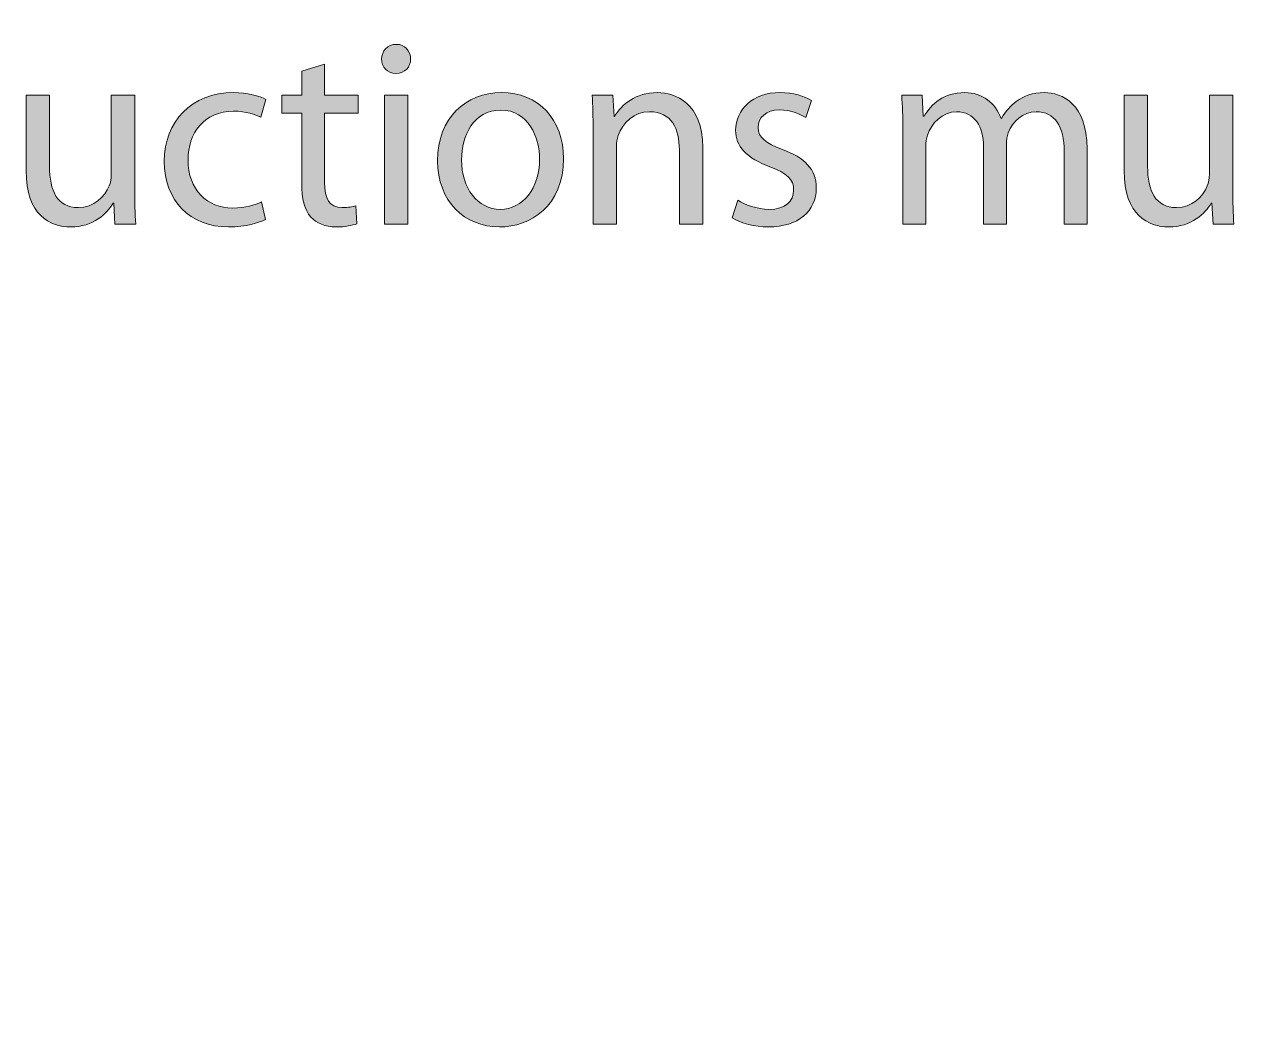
# Model space of a CAD drawing. Header units: inches. Extents: x 51 to 229, y 44 to 173.
# Drawn here: x 70.24 to 89.88, y 108.24 to 124.07 of the extents above; entities that cross this region are included whole.
import ezdxf

# ---------------------------------------------------------------- set-up
doc = ezdxf.new("R2010")
doc.units = ezdxf.units.IN
doc.header["$MEASUREMENT"] = 0
doc.layers.add('Artwork', color=7, linetype='Continuous')

# ---------------------------------------------------------------- blocks, each defined once
blk = doc.blocks.new('block 7')
at = {"layer": 'Artwork', "true_color": 0xed1c24}
h = blk.add_hatch(color=240, dxfattribs=at)
h.dxf.hatch_style = 2
edge = h.paths.add_edge_path()
edge.add_spline(control_points=[(76.371, 123.52), (76.371, 123.393), (76.283, 123.292), (76.135, 123.292), (75.999, 123.292), (75.91, 123.393), (75.91, 123.52), (75.91, 123.647), (76.003, 123.753), (76.143, 123.753), (76.278, 123.753), (76.371, 123.651), (76.371, 123.52)], knot_values=[0, 0, 0, 0, 1, 1, 1, 2, 2, 2, 3, 3, 3, 4, 4, 4, 4], degree=3, periodic=1)
h.paths.add_polyline_path([(75.957, 120.897), (75.957, 122.945), (76.329, 122.945), (76.329, 120.897)])
h = blk.add_hatch(color=240, dxfattribs=at)
h.dxf.hatch_style = 2
edge = h.paths.add_edge_path()
edge.add_spline(control_points=[(75.004, 123.436), (75.004, 123.436), (75.004, 122.945), (75.004, 122.945), (75.004, 122.945), (75.537, 122.945), (75.537, 122.945), (75.537, 122.945), (75.537, 122.661), (75.537, 122.661), (75.537, 122.661), (75.004, 122.661), (75.004, 122.661), (75.004, 122.661), (75.004, 121.557), (75.004, 121.557), (75.004, 121.303), (75.076, 121.159), (75.283, 121.159), (75.385, 121.159), (75.444, 121.168), (75.499, 121.185), (75.499, 121.185), (75.516, 120.901), (75.516, 120.901), (75.444, 120.876), (75.33, 120.851), (75.186, 120.851), (75.013, 120.851), (74.873, 120.91), (74.784, 121.007), (74.683, 121.121), (74.64, 121.303), (74.64, 121.544), (74.64, 121.544), (74.64, 122.661), (74.64, 122.661), (74.64, 122.661), (74.323, 122.661), (74.323, 122.661), (74.323, 122.661), (74.323, 122.945), (74.323, 122.945), (74.323, 122.945), (74.64, 122.945), (74.64, 122.945), (74.64, 122.945), (74.64, 123.326), (74.64, 123.326), (74.64, 123.326), (75.004, 123.436), (75.004, 123.436)], knot_values=[0, 0, 0, 0, 1, 1, 1, 2, 2, 2, 3, 3, 3, 4, 4, 4, 5, 5, 5, 6, 6, 6, 7, 7, 7, 8, 8, 8, 9, 9, 9, 10, 10, 10, 11, 11, 11, 12, 12, 12, 13, 13, 13, 14, 14, 14, 15, 15, 15, 16, 16, 16, 17, 17, 17, 17], degree=3, periodic=1)
h = blk.add_hatch(color=240, dxfattribs=at)
h.dxf.hatch_style = 2
edge = h.paths.add_edge_path()
edge.add_spline(control_points=[(71.985, 121.46), (71.985, 121.244), (71.989, 121.058), (72.002, 120.897), (72.002, 120.897), (71.672, 120.897), (71.672, 120.897), (71.672, 120.897), (71.651, 121.231), (71.651, 121.231), (71.651, 121.231), (71.642, 121.231), (71.642, 121.231), (71.549, 121.066), (71.329, 120.851), (70.965, 120.851), (70.644, 120.851), (70.259, 121.032), (70.259, 121.747), (70.259, 121.747), (70.259, 122.945), (70.259, 122.945), (70.259, 122.945), (70.631, 122.945), (70.631, 122.945), (70.631, 122.945), (70.631, 121.815), (70.631, 121.815), (70.631, 121.426), (70.754, 121.159), (71.088, 121.159), (71.338, 121.159), (71.511, 121.333), (71.579, 121.502), (71.6, 121.553), (71.613, 121.62), (71.613, 121.692), (71.613, 121.692), (71.613, 122.945), (71.613, 122.945), (71.613, 122.945), (71.985, 122.945), (71.985, 122.945), (71.985, 122.945), (71.985, 121.46), (71.985, 121.46)], knot_values=[0, 0, 0, 0, 1, 1, 1, 2, 2, 2, 3, 3, 3, 4, 4, 4, 5, 5, 5, 6, 6, 6, 7, 7, 7, 8, 8, 8, 9, 9, 9, 10, 10, 10, 11, 11, 11, 12, 12, 12, 13, 13, 13, 14, 14, 14, 15, 15, 15, 15], degree=3, periodic=1)
h = blk.add_hatch(color=240, dxfattribs=at)
h.dxf.hatch_style = 2
edge = h.paths.add_edge_path()
edge.add_spline(control_points=[(74.064, 120.969), (73.967, 120.922), (73.751, 120.851), (73.476, 120.851), (72.858, 120.851), (72.456, 121.269), (72.456, 121.896), (72.456, 122.526), (72.888, 122.987), (73.556, 122.987), (73.776, 122.987), (73.971, 122.932), (74.072, 122.877), (74.072, 122.877), (73.988, 122.594), (73.988, 122.594), (73.899, 122.64), (73.759, 122.691), (73.556, 122.691), (73.086, 122.691), (72.833, 122.34), (72.833, 121.917), (72.833, 121.443), (73.137, 121.151), (73.543, 121.151), (73.755, 121.151), (73.895, 121.202), (74, 121.248), (74, 121.248), (74.064, 120.969), (74.064, 120.969)], knot_values=[0, 0, 0, 0, 1, 1, 1, 2, 2, 2, 3, 3, 3, 4, 4, 4, 5, 5, 5, 6, 6, 6, 7, 7, 7, 8, 8, 8, 9, 9, 9, 10, 10, 10, 10], degree=3, periodic=1)
h = blk.add_hatch(color=240, dxfattribs=at)
h.dxf.hatch_style = 2
edge = h.paths.add_edge_path()
edge.add_spline(control_points=[(78.801, 121.938), (78.801, 121.181), (78.272, 120.851), (77.781, 120.851), (77.231, 120.851), (76.799, 121.257), (76.799, 121.904), (76.799, 122.585), (77.252, 122.987), (77.815, 122.987), (78.403, 122.987), (78.801, 122.56), (78.801, 121.938)], knot_values=[0, 0, 0, 0, 1, 1, 1, 2, 2, 2, 3, 3, 3, 4, 4, 4, 4], degree=3, periodic=1)
edge = h.paths.add_edge_path()
edge.add_spline(control_points=[(77.18, 121.917), (77.18, 121.468), (77.434, 121.13), (77.798, 121.13), (78.153, 121.13), (78.42, 121.464), (78.42, 121.925), (78.42, 122.272), (78.246, 122.708), (77.806, 122.708), (77.37, 122.708), (77.18, 122.302), (77.18, 121.917)], knot_values=[0, 0, 0, 0, 1, 1, 1, 2, 2, 2, 3, 3, 3, 4, 4, 4, 4], degree=3, periodic=1)
h = blk.add_hatch(color=240, dxfattribs=at)
h.dxf.hatch_style = 2
edge = h.paths.add_edge_path()
edge.add_spline(control_points=[(79.271, 122.391), (79.271, 122.606), (79.267, 122.776), (79.255, 122.945), (79.255, 122.945), (79.585, 122.945), (79.585, 122.945), (79.585, 122.945), (79.606, 122.606), (79.606, 122.606), (79.606, 122.606), (79.614, 122.606), (79.614, 122.606), (79.716, 122.797), (79.953, 122.987), (80.291, 122.987), (80.575, 122.987), (81.015, 122.818), (81.015, 122.116), (81.015, 122.116), (81.015, 120.897), (81.015, 120.897), (81.015, 120.897), (80.642, 120.897), (80.642, 120.897), (80.642, 120.897), (80.642, 122.077), (80.642, 122.077), (80.642, 122.408), (80.52, 122.682), (80.168, 122.682), (79.927, 122.682), (79.737, 122.509), (79.669, 122.302), (79.652, 122.255), (79.644, 122.192), (79.644, 122.128), (79.644, 122.128), (79.644, 120.897), (79.644, 120.897), (79.644, 120.897), (79.271, 120.897), (79.271, 120.897), (79.271, 120.897), (79.271, 122.391), (79.271, 122.391)], knot_values=[0, 0, 0, 0, 1, 1, 1, 2, 2, 2, 3, 3, 3, 4, 4, 4, 5, 5, 5, 6, 6, 6, 7, 7, 7, 8, 8, 8, 9, 9, 9, 10, 10, 10, 11, 11, 11, 12, 12, 12, 13, 13, 13, 14, 14, 14, 15, 15, 15, 15], degree=3, periodic=1)
h = blk.add_hatch(color=240, dxfattribs=at)
h.dxf.hatch_style = 2
edge = h.paths.add_edge_path()
edge.add_spline(control_points=[(81.57, 121.274), (81.684, 121.206), (81.879, 121.13), (82.065, 121.13), (82.332, 121.13), (82.459, 121.261), (82.459, 121.434), (82.459, 121.612), (82.353, 121.705), (82.082, 121.807), (81.71, 121.942), (81.536, 122.141), (81.536, 122.386), (81.536, 122.716), (81.807, 122.987), (82.243, 122.987), (82.45, 122.987), (82.632, 122.932), (82.742, 122.86), (82.742, 122.86), (82.653, 122.589), (82.653, 122.589), (82.573, 122.64), (82.425, 122.712), (82.234, 122.712), (82.014, 122.712), (81.896, 122.585), (81.896, 122.433), (81.896, 122.264), (82.014, 122.188), (82.281, 122.082), (82.632, 121.951), (82.818, 121.773), (82.818, 121.468), (82.818, 121.104), (82.535, 120.851), (82.057, 120.851), (81.832, 120.851), (81.625, 120.91), (81.481, 120.994), (81.481, 120.994), (81.57, 121.274), (81.57, 121.274)], knot_values=[0, 0, 0, 0, 1, 1, 1, 2, 2, 2, 3, 3, 3, 4, 4, 4, 5, 5, 5, 6, 6, 6, 7, 7, 7, 8, 8, 8, 9, 9, 9, 10, 10, 10, 11, 11, 11, 12, 12, 12, 13, 13, 13, 14, 14, 14, 14], degree=3, periodic=1)
h = blk.add_hatch(color=240, dxfattribs=at)
h.dxf.hatch_style = 2
edge = h.paths.add_edge_path()
edge.add_spline(control_points=[(84.195, 122.391), (84.195, 122.606), (84.186, 122.776), (84.178, 122.945), (84.178, 122.945), (84.504, 122.945), (84.504, 122.945), (84.504, 122.945), (84.52, 122.611), (84.52, 122.611), (84.52, 122.611), (84.533, 122.611), (84.533, 122.611), (84.647, 122.805), (84.838, 122.987), (85.181, 122.987), (85.456, 122.987), (85.667, 122.818), (85.756, 122.577), (85.756, 122.577), (85.764, 122.577), (85.764, 122.577), (85.828, 122.695), (85.912, 122.78), (85.997, 122.843), (86.12, 122.936), (86.251, 122.987), (86.446, 122.987), (86.721, 122.987), (87.123, 122.809), (87.123, 122.099), (87.123, 122.099), (87.123, 120.897), (87.123, 120.897), (87.123, 120.897), (86.759, 120.897), (86.759, 120.897), (86.759, 120.897), (86.759, 122.052), (86.759, 122.052), (86.759, 122.45), (86.611, 122.682), (86.314, 122.682), (86.099, 122.682), (85.938, 122.526), (85.87, 122.348), (85.853, 122.293), (85.841, 122.23), (85.841, 122.162), (85.841, 122.162), (85.841, 120.897), (85.841, 120.897), (85.841, 120.897), (85.477, 120.897), (85.477, 120.897), (85.477, 120.897), (85.477, 122.124), (85.477, 122.124), (85.477, 122.45), (85.333, 122.682), (85.049, 122.682), (84.821, 122.682), (84.647, 122.496), (84.588, 122.31), (84.567, 122.259), (84.558, 122.192), (84.558, 122.128), (84.558, 122.128), (84.558, 120.897), (84.558, 120.897), (84.558, 120.897), (84.195, 120.897), (84.195, 120.897), (84.195, 120.897), (84.195, 122.391), (84.195, 122.391)], knot_values=[0, 0, 0, 0, 1, 1, 1, 2, 2, 2, 3, 3, 3, 4, 4, 4, 5, 5, 5, 6, 6, 6, 7, 7, 7, 8, 8, 8, 9, 9, 9, 10, 10, 10, 11, 11, 11, 12, 12, 12, 13, 13, 13, 14, 14, 14, 15, 15, 15, 16, 16, 16, 17, 17, 17, 18, 18, 18, 19, 19, 19, 20, 20, 20, 21, 21, 21, 22, 22, 22, 23, 23, 23, 24, 24, 24, 25, 25, 25, 25], degree=3, periodic=1)
h = blk.add_hatch(color=240, dxfattribs=at)
h.dxf.hatch_style = 2
edge = h.paths.add_edge_path()
edge.add_spline(control_points=[(89.439, 121.46), (89.439, 121.244), (89.443, 121.058), (89.456, 120.897), (89.456, 120.897), (89.126, 120.897), (89.126, 120.897), (89.126, 120.897), (89.105, 121.231), (89.105, 121.231), (89.105, 121.231), (89.096, 121.231), (89.096, 121.231), (89.003, 121.066), (88.783, 120.851), (88.419, 120.851), (88.098, 120.851), (87.713, 121.032), (87.713, 121.747), (87.713, 121.747), (87.713, 122.945), (87.713, 122.945), (87.713, 122.945), (88.085, 122.945), (88.085, 122.945), (88.085, 122.945), (88.085, 121.815), (88.085, 121.815), (88.085, 121.426), (88.208, 121.159), (88.542, 121.159), (88.792, 121.159), (88.965, 121.333), (89.033, 121.502), (89.054, 121.553), (89.067, 121.62), (89.067, 121.692), (89.067, 121.692), (89.067, 122.945), (89.067, 122.945), (89.067, 122.945), (89.439, 122.945), (89.439, 122.945), (89.439, 122.945), (89.439, 121.46), (89.439, 121.46)], knot_values=[0, 0, 0, 0, 1, 1, 1, 2, 2, 2, 3, 3, 3, 4, 4, 4, 5, 5, 5, 6, 6, 6, 7, 7, 7, 8, 8, 8, 9, 9, 9, 10, 10, 10, 11, 11, 11, 12, 12, 12, 13, 13, 13, 14, 14, 14, 15, 15, 15, 15], degree=3, periodic=1)
at = {"layer": 'Artwork', "lineweight": 0}
blk.add_lwpolyline([(75.957, 120.897), (75.957, 122.945), (76.329, 122.945), (76.329, 120.897), (75.957, 120.897)], dxfattribs=at)
for points, knots in [([(76.371, 123.52), (76.371, 123.393), (76.283, 123.292), (76.135, 123.292), (75.999, 123.292), (75.91, 123.393), (75.91, 123.52), (75.91, 123.647), (76.003, 123.753), (76.143, 123.753), (76.278, 123.753), (76.371, 123.651), (76.371, 123.52)], [0, 0, 0, 0, 1, 1, 1, 2, 2, 2, 3, 3, 3, 4, 4, 4, 4]), ([(75.004, 123.436), (75.004, 123.436), (75.004, 122.945), (75.004, 122.945), (75.004, 122.945), (75.537, 122.945), (75.537, 122.945), (75.537, 122.945), (75.537, 122.661), (75.537, 122.661), (75.537, 122.661), (75.004, 122.661), (75.004, 122.661), (75.004, 122.661), (75.004, 121.557), (75.004, 121.557), (75.004, 121.303), (75.076, 121.159), (75.283, 121.159), (75.385, 121.159), (75.444, 121.168), (75.499, 121.185), (75.499, 121.185), (75.516, 120.901), (75.516, 120.901), (75.444, 120.876), (75.33, 120.851), (75.186, 120.851), (75.013, 120.851), (74.873, 120.91), (74.784, 121.007), (74.683, 121.121), (74.64, 121.303), (74.64, 121.544), (74.64, 121.544), (74.64, 122.661), (74.64, 122.661), (74.64, 122.661), (74.323, 122.661), (74.323, 122.661), (74.323, 122.661), (74.323, 122.945), (74.323, 122.945), (74.323, 122.945), (74.64, 122.945), (74.64, 122.945), (74.64, 122.945), (74.64, 123.326), (74.64, 123.326), (74.64, 123.326), (75.004, 123.436), (75.004, 123.436)], [0, 0, 0, 0, 1, 1, 1, 2, 2, 2, 3, 3, 3, 4, 4, 4, 5, 5, 5, 6, 6, 6, 7, 7, 7, 8, 8, 8, 9, 9, 9, 10, 10, 10, 11, 11, 11, 12, 12, 12, 13, 13, 13, 14, 14, 14, 15, 15, 15, 16, 16, 16, 17, 17, 17, 17]), ([(71.985, 121.46), (71.985, 121.244), (71.989, 121.058), (72.002, 120.897), (72.002, 120.897), (71.672, 120.897), (71.672, 120.897), (71.672, 120.897), (71.651, 121.231), (71.651, 121.231), (71.651, 121.231), (71.642, 121.231), (71.642, 121.231), (71.549, 121.066), (71.329, 120.851), (70.965, 120.851), (70.644, 120.851), (70.259, 121.032), (70.259, 121.747), (70.259, 121.747), (70.259, 122.945), (70.259, 122.945), (70.259, 122.945), (70.631, 122.945), (70.631, 122.945), (70.631, 122.945), (70.631, 121.815), (70.631, 121.815), (70.631, 121.426), (70.754, 121.159), (71.088, 121.159), (71.338, 121.159), (71.511, 121.333), (71.579, 121.502), (71.6, 121.553), (71.613, 121.62), (71.613, 121.692), (71.613, 121.692), (71.613, 122.945), (71.613, 122.945), (71.613, 122.945), (71.985, 122.945), (71.985, 122.945), (71.985, 122.945), (71.985, 121.46), (71.985, 121.46)], [0, 0, 0, 0, 1, 1, 1, 2, 2, 2, 3, 3, 3, 4, 4, 4, 5, 5, 5, 6, 6, 6, 7, 7, 7, 8, 8, 8, 9, 9, 9, 10, 10, 10, 11, 11, 11, 12, 12, 12, 13, 13, 13, 14, 14, 14, 15, 15, 15, 15]), ([(74.064, 120.969), (73.967, 120.922), (73.751, 120.851), (73.476, 120.851), (72.858, 120.851), (72.456, 121.269), (72.456, 121.896), (72.456, 122.526), (72.888, 122.987), (73.556, 122.987), (73.776, 122.987), (73.971, 122.932), (74.072, 122.877), (74.072, 122.877), (73.988, 122.594), (73.988, 122.594), (73.899, 122.64), (73.759, 122.691), (73.556, 122.691), (73.086, 122.691), (72.833, 122.34), (72.833, 121.917), (72.833, 121.443), (73.137, 121.151), (73.543, 121.151), (73.755, 121.151), (73.895, 121.202), (74, 121.248), (74, 121.248), (74.064, 120.969), (74.064, 120.969)], [0, 0, 0, 0, 1, 1, 1, 2, 2, 2, 3, 3, 3, 4, 4, 4, 5, 5, 5, 6, 6, 6, 7, 7, 7, 8, 8, 8, 9, 9, 9, 10, 10, 10, 10]), ([(78.801, 121.938), (78.801, 121.181), (78.272, 120.851), (77.781, 120.851), (77.231, 120.851), (76.799, 121.257), (76.799, 121.904), (76.799, 122.585), (77.252, 122.987), (77.815, 122.987), (78.403, 122.987), (78.801, 122.56), (78.801, 121.938)], [0, 0, 0, 0, 1, 1, 1, 2, 2, 2, 3, 3, 3, 4, 4, 4, 4]), ([(79.271, 122.391), (79.271, 122.606), (79.267, 122.776), (79.255, 122.945), (79.255, 122.945), (79.585, 122.945), (79.585, 122.945), (79.585, 122.945), (79.606, 122.606), (79.606, 122.606), (79.606, 122.606), (79.614, 122.606), (79.614, 122.606), (79.716, 122.797), (79.953, 122.987), (80.291, 122.987), (80.575, 122.987), (81.015, 122.818), (81.015, 122.116), (81.015, 122.116), (81.015, 120.897), (81.015, 120.897), (81.015, 120.897), (80.642, 120.897), (80.642, 120.897), (80.642, 120.897), (80.642, 122.077), (80.642, 122.077), (80.642, 122.408), (80.52, 122.682), (80.168, 122.682), (79.927, 122.682), (79.737, 122.509), (79.669, 122.302), (79.652, 122.255), (79.644, 122.192), (79.644, 122.128), (79.644, 122.128), (79.644, 120.897), (79.644, 120.897), (79.644, 120.897), (79.271, 120.897), (79.271, 120.897), (79.271, 120.897), (79.271, 122.391), (79.271, 122.391)], [0, 0, 0, 0, 1, 1, 1, 2, 2, 2, 3, 3, 3, 4, 4, 4, 5, 5, 5, 6, 6, 6, 7, 7, 7, 8, 8, 8, 9, 9, 9, 10, 10, 10, 11, 11, 11, 12, 12, 12, 13, 13, 13, 14, 14, 14, 15, 15, 15, 15]), ([(81.57, 121.274), (81.684, 121.206), (81.879, 121.13), (82.065, 121.13), (82.332, 121.13), (82.459, 121.261), (82.459, 121.434), (82.459, 121.612), (82.353, 121.705), (82.082, 121.807), (81.71, 121.942), (81.536, 122.141), (81.536, 122.386), (81.536, 122.716), (81.807, 122.987), (82.243, 122.987), (82.45, 122.987), (82.632, 122.932), (82.742, 122.86), (82.742, 122.86), (82.653, 122.589), (82.653, 122.589), (82.573, 122.64), (82.425, 122.712), (82.234, 122.712), (82.014, 122.712), (81.896, 122.585), (81.896, 122.433), (81.896, 122.264), (82.014, 122.188), (82.281, 122.082), (82.632, 121.951), (82.818, 121.773), (82.818, 121.468), (82.818, 121.104), (82.535, 120.851), (82.057, 120.851), (81.832, 120.851), (81.625, 120.91), (81.481, 120.994), (81.481, 120.994), (81.57, 121.274), (81.57, 121.274)], [0, 0, 0, 0, 1, 1, 1, 2, 2, 2, 3, 3, 3, 4, 4, 4, 5, 5, 5, 6, 6, 6, 7, 7, 7, 8, 8, 8, 9, 9, 9, 10, 10, 10, 11, 11, 11, 12, 12, 12, 13, 13, 13, 14, 14, 14, 14]), ([(84.195, 122.391), (84.195, 122.606), (84.186, 122.776), (84.178, 122.945), (84.178, 122.945), (84.504, 122.945), (84.504, 122.945), (84.504, 122.945), (84.52, 122.611), (84.52, 122.611), (84.52, 122.611), (84.533, 122.611), (84.533, 122.611), (84.647, 122.805), (84.838, 122.987), (85.181, 122.987), (85.456, 122.987), (85.667, 122.818), (85.756, 122.577), (85.756, 122.577), (85.764, 122.577), (85.764, 122.577), (85.828, 122.695), (85.912, 122.78), (85.997, 122.843), (86.12, 122.936), (86.251, 122.987), (86.446, 122.987), (86.721, 122.987), (87.123, 122.809), (87.123, 122.099), (87.123, 122.099), (87.123, 120.897), (87.123, 120.897), (87.123, 120.897), (86.759, 120.897), (86.759, 120.897), (86.759, 120.897), (86.759, 122.052), (86.759, 122.052), (86.759, 122.45), (86.611, 122.682), (86.314, 122.682), (86.099, 122.682), (85.938, 122.526), (85.87, 122.348), (85.853, 122.293), (85.841, 122.23), (85.841, 122.162), (85.841, 122.162), (85.841, 120.897), (85.841, 120.897), (85.841, 120.897), (85.477, 120.897), (85.477, 120.897), (85.477, 120.897), (85.477, 122.124), (85.477, 122.124), (85.477, 122.45), (85.333, 122.682), (85.049, 122.682), (84.821, 122.682), (84.647, 122.496), (84.588, 122.31), (84.567, 122.259), (84.558, 122.192), (84.558, 122.128), (84.558, 122.128), (84.558, 120.897), (84.558, 120.897), (84.558, 120.897), (84.195, 120.897), (84.195, 120.897), (84.195, 120.897), (84.195, 122.391), (84.195, 122.391)], [0, 0, 0, 0, 1, 1, 1, 2, 2, 2, 3, 3, 3, 4, 4, 4, 5, 5, 5, 6, 6, 6, 7, 7, 7, 8, 8, 8, 9, 9, 9, 10, 10, 10, 11, 11, 11, 12, 12, 12, 13, 13, 13, 14, 14, 14, 15, 15, 15, 16, 16, 16, 17, 17, 17, 18, 18, 18, 19, 19, 19, 20, 20, 20, 21, 21, 21, 22, 22, 22, 23, 23, 23, 24, 24, 24, 25, 25, 25, 25]), ([(89.439, 121.46), (89.439, 121.244), (89.443, 121.058), (89.456, 120.897), (89.456, 120.897), (89.126, 120.897), (89.126, 120.897), (89.126, 120.897), (89.105, 121.231), (89.105, 121.231), (89.105, 121.231), (89.096, 121.231), (89.096, 121.231), (89.003, 121.066), (88.783, 120.851), (88.419, 120.851), (88.098, 120.851), (87.713, 121.032), (87.713, 121.747), (87.713, 121.747), (87.713, 122.945), (87.713, 122.945), (87.713, 122.945), (88.085, 122.945), (88.085, 122.945), (88.085, 122.945), (88.085, 121.815), (88.085, 121.815), (88.085, 121.426), (88.208, 121.159), (88.542, 121.159), (88.792, 121.159), (88.965, 121.333), (89.033, 121.502), (89.054, 121.553), (89.067, 121.62), (89.067, 121.692), (89.067, 121.692), (89.067, 122.945), (89.067, 122.945), (89.067, 122.945), (89.439, 122.945), (89.439, 122.945), (89.439, 122.945), (89.439, 121.46), (89.439, 121.46)], [0, 0, 0, 0, 1, 1, 1, 2, 2, 2, 3, 3, 3, 4, 4, 4, 5, 5, 5, 6, 6, 6, 7, 7, 7, 8, 8, 8, 9, 9, 9, 10, 10, 10, 11, 11, 11, 12, 12, 12, 13, 13, 13, 14, 14, 14, 15, 15, 15, 15]), ([(77.18, 121.917), (77.18, 121.468), (77.434, 121.13), (77.798, 121.13), (78.153, 121.13), (78.42, 121.464), (78.42, 121.925), (78.42, 122.272), (78.246, 122.708), (77.806, 122.708), (77.37, 122.708), (77.18, 122.302), (77.18, 121.917)], [0, 0, 0, 0, 1, 1, 1, 2, 2, 2, 3, 3, 3, 4, 4, 4, 4])]:
    blk.add_open_spline(points, degree=3, knots=knots, dxfattribs=at)

msp = doc.modelspace()

# ---------------------------------------------------------------- linework, layer by layer
at = {"layer": 'Artwork', "color": 179, "lineweight": 35, "true_color": 0x231f20}
msp.add_open_spline([(138.582, 80.967), (138.582, 80.415), (138.134, 79.968), (137.582, 79.968), (137.582, 79.968), (118.332, 79.968), (118.332, 79.968), (118.332, 79.968), (118.332, 77.968), (118.332, 77.968), (118.332, 77.416), (117.884, 76.968), (117.332, 76.968), (117.332, 76.968), (107.332, 76.968), (107.332, 76.968), (106.78, 76.968), (106.332, 77.416), (106.332, 77.968), (106.332, 77.968), (106.332, 79.968), (106.332, 79.968), (106.332, 79.968), (82.833, 79.968), (82.833, 79.968), (82.833, 79.968), (82.833, 77.968), (82.833, 77.968), (82.833, 77.416), (82.385, 76.968), (81.833, 76.968), (81.833, 76.968), (71.833, 76.968), (71.833, 76.968), (71.281, 76.968), (70.833, 77.416), (70.833, 77.968), (70.833, 77.968), (70.833, 79.968), (70.833, 79.968), (70.833, 79.968), (51.583, 79.968), (51.583, 79.968), (51.03, 79.968), (50.583, 80.415), (50.583, 80.967), (50.583, 80.967), (50.583, 135.467), (50.583, 135.467), (50.583, 136.019), (51.03, 136.467), (51.583, 136.467), (51.583, 136.467), (70.833, 136.467), (70.833, 136.467), (70.833, 136.467), (70.833, 138.467), (70.833, 138.467), (70.833, 139.019), (71.281, 139.467), (71.833, 139.467), (71.833, 139.467), (81.833, 139.467), (81.833, 139.467), (82.385, 139.467), (82.833, 139.019), (82.833, 138.467), (82.833, 138.467), (82.833, 136.467), (82.833, 136.467), (82.833, 136.467), (106.332, 136.467), (106.332, 136.467), (106.332, 136.467), (106.332, 138.467), (106.332, 138.467), (106.332, 139.019), (106.78, 139.467), (107.332, 139.467), (107.332, 139.467), (117.332, 139.467), (117.332, 139.467), (117.884, 139.467), (118.332, 139.019), (118.332, 138.467), (118.332, 138.467), (118.332, 136.467), (118.332, 136.467), (118.332, 136.467), (137.582, 136.467), (137.582, 136.467), (138.134, 136.467), (138.582, 136.019), (138.582, 135.467), (138.582, 135.467), (138.582, 80.967), (138.582, 80.967)], degree=3, knots=[0, 0, 0, 0, 1, 1, 1, 2, 2, 2, 3, 3, 3, 4, 4, 4, 5, 5, 5, 6, 6, 6, 7, 7, 7, 8, 8, 8, 9, 9, 9, 10, 10, 10, 11, 11, 11, 12, 12, 12, 13, 13, 13, 14, 14, 14, 15, 15, 15, 16, 16, 16, 17, 17, 17, 18, 18, 18, 19, 19, 19, 20, 20, 20, 21, 21, 21, 22, 22, 22, 23, 23, 23, 24, 24, 24, 25, 25, 25, 26, 26, 26, 27, 27, 27, 28, 28, 28, 29, 29, 29, 30, 30, 30, 31, 31, 31, 32, 32, 32, 32], dxfattribs=at)

# ---------------------------------------------------------------- block references
at = {"layer": 'Artwork'}
msp.add_blockref('block 7', (0, 0), dxfattribs=at)

doc.saveas('drawing.dxf')
